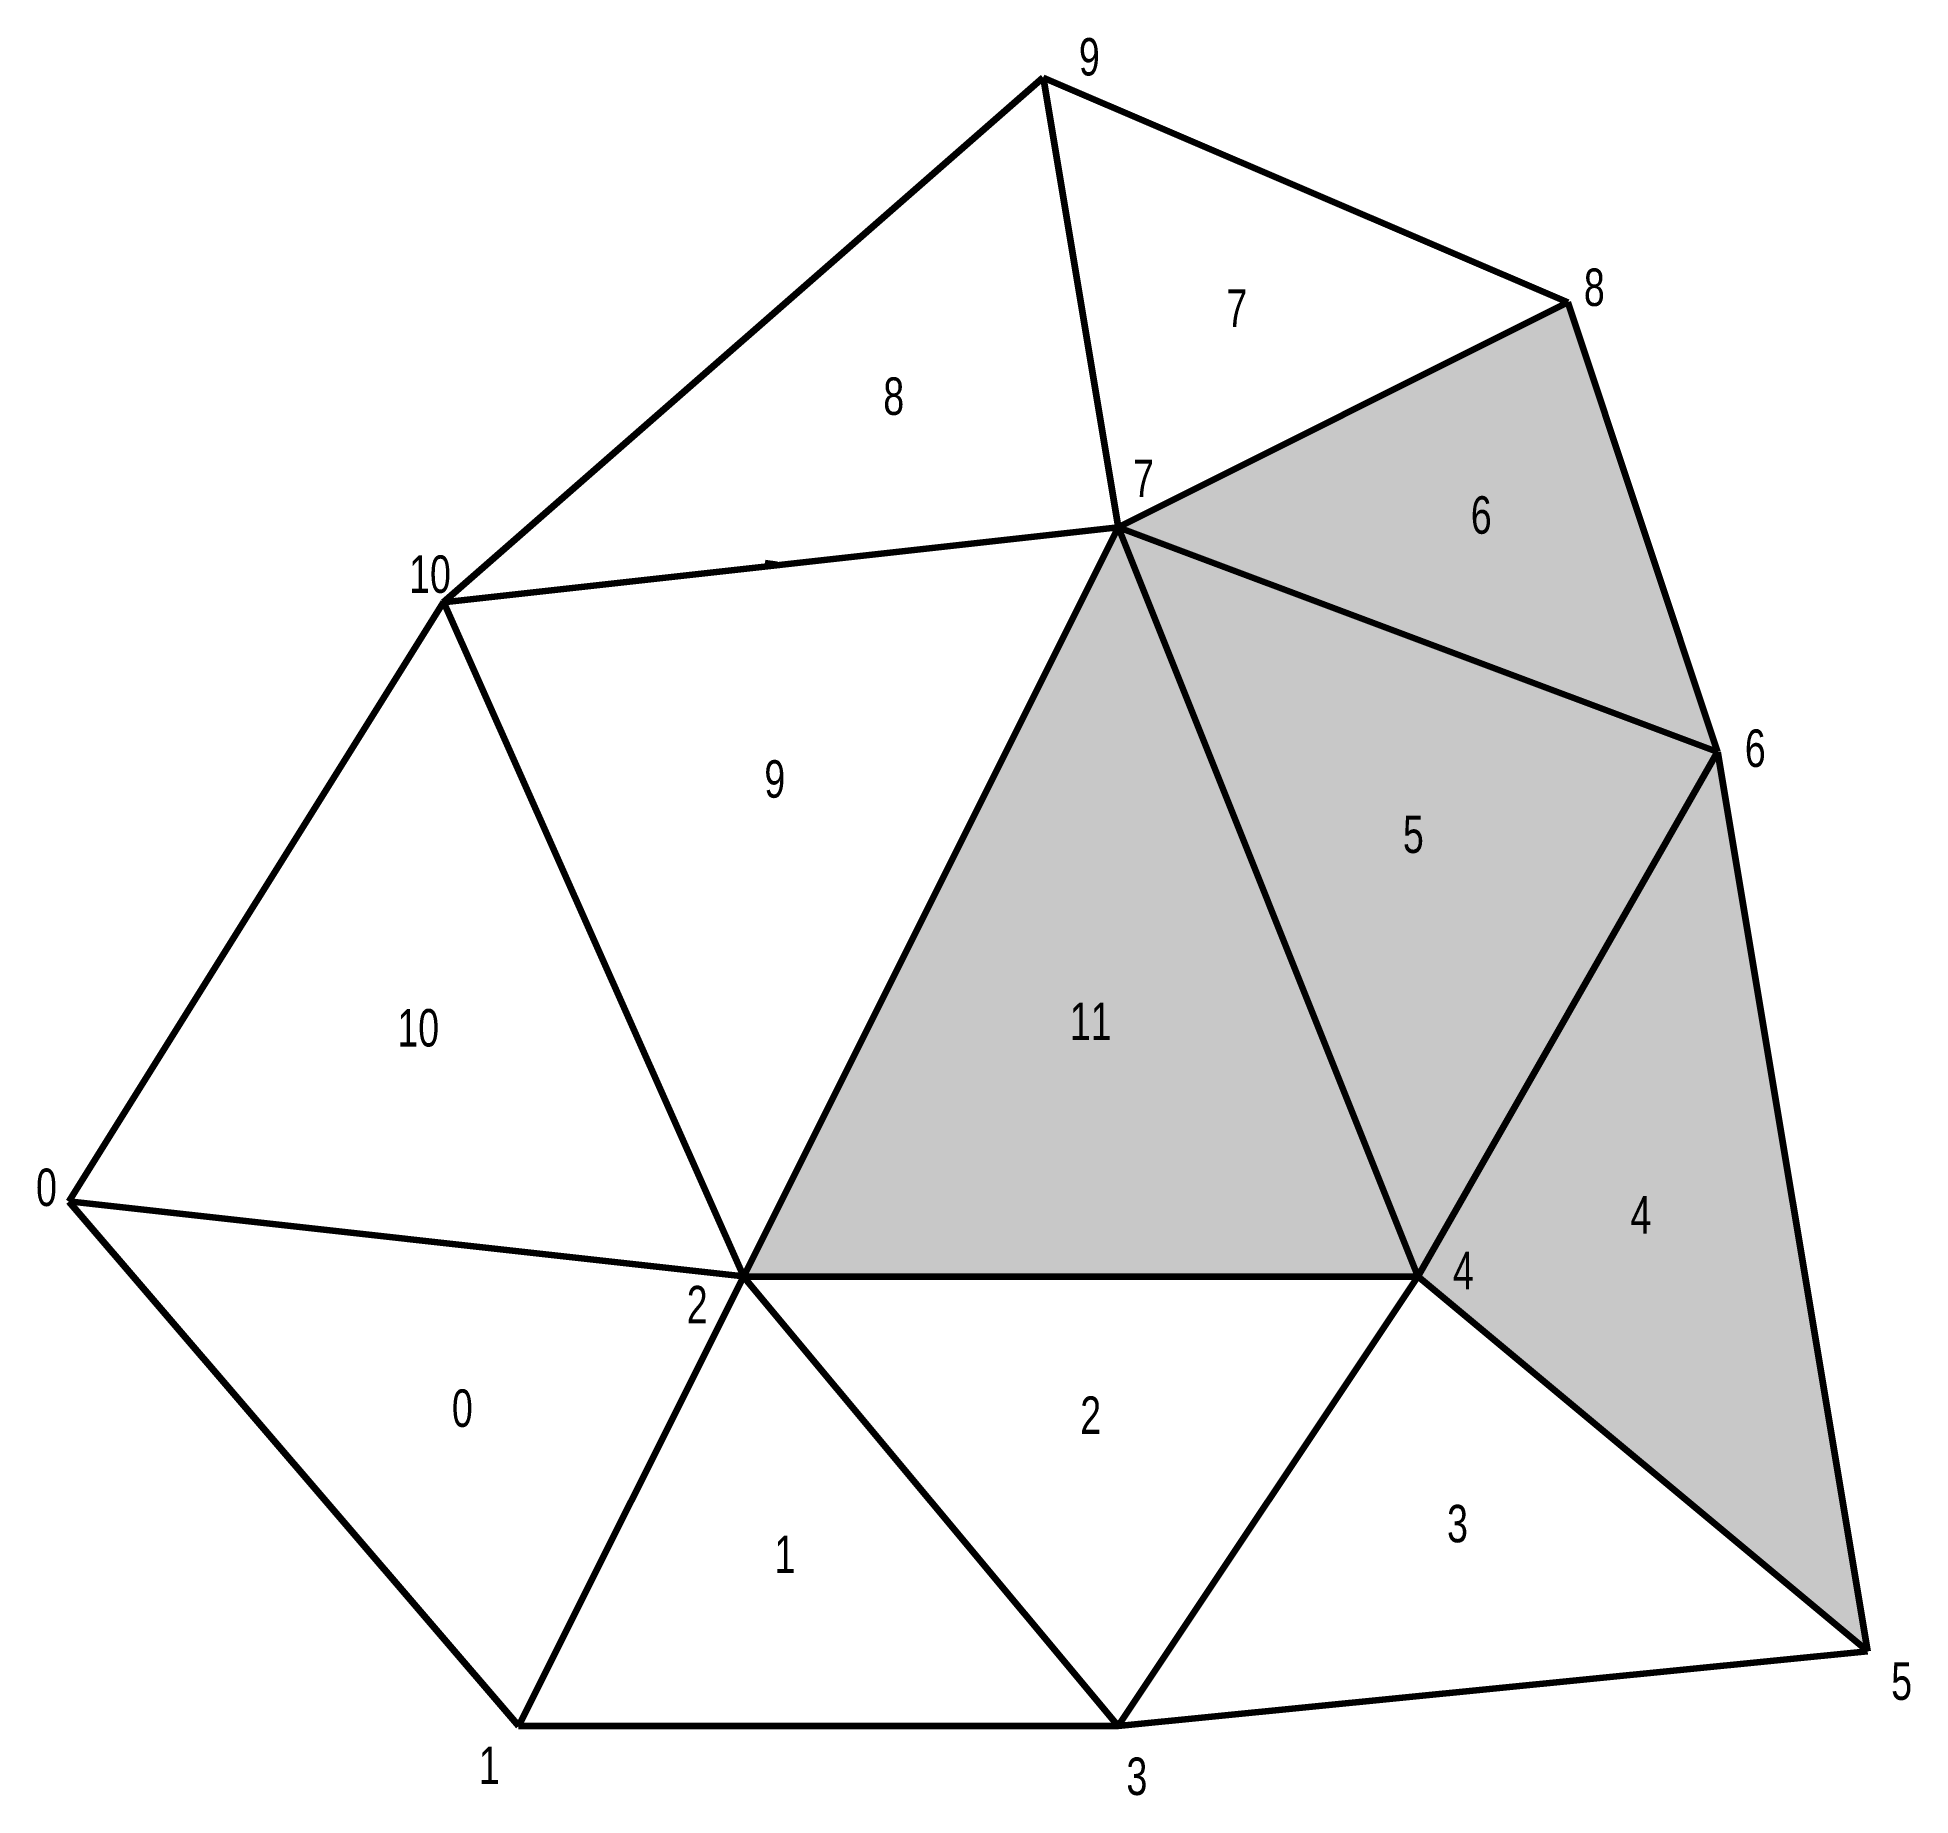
# Model space of a CAD drawing. Header units: millimetres. Extents: x -4 to 246, y -79 to 155.
import ezdxf

# ---------------------------------------------------------------- set-up
doc = ezdxf.new("R2010")
doc.units = ezdxf.units.MM
for name, color, linetype, lineweight, true_color in [('0-UGrid', 7, 'CONTINUOUS', 100, 0x000000), ('0-UGrid Mark Element', 2, 'CONTINUOUS', 0, 0xffff00), ('0-UGrid Mark Neighbors', 30, 'CONTINUOUS', 0, 0xff6633), ('0-UGrid Triangle Idx', 7, 'CONTINUOUS', 35, 0x000000), ('0-UGrid Vertex Idx', 7, 'CONTINUOUS', 35, 0x000000)]:
    doc.layers.add(name, color=color, linetype=linetype, lineweight=lineweight, true_color=true_color)
doc.styles.get("Standard").update_dxf_attribs({"font": 'txt', "width": 0.75})

msp = doc.modelspace()

# ---------------------------------------------------------------- hatches: boundary and pattern name
at = {"layer": '0-UGrid Mark Element'}
msp.add_hatch(color=256, dxfattribs=at).paths.add_polyline_path([(180, -10), (140, 90), (220, 60)])
at = {"layer": '0-UGrid Mark Neighbors'}
for points in [[(140, 90), (220, 60), (200, 120)], [(140, 90), (90, -10), (180, -10)], [(220, 60), (180, -10), (240, -60)]]:
    msp.add_hatch(color=256, dxfattribs=at).paths.add_polyline_path(points)

# ---------------------------------------------------------------- linework, layer by layer
at = {"layer": '0-UGrid'}
for p, q in [((50, 80), (130, 150)), ((130, 150), (200, 120)), ((130, 150), (140, 90)), ((140, 90), (200, 120)), ((200, 120), (220, 60)), ((50, 80), (140, 90)), ((140, 90), (90, -10)), ((140, 90), (220, 60)), ((140, 90), (180, -10)), ((94.52, 84.95), (92.92, 85.17)), ((0, 0), (50, 80)), ((50, 80), (90, -10)), ((220, 60), (180, -10)), ((220, 60), (240, -60)), ((90, -10), (0, 0)), ((0, 0), (60, -70)), ((90, -10), (60, -70)), ((90, -10), (180, -10)), ((140, -70), (90, -10)), ((180, -10), (140, -70)), ((240, -60), (180, -10)), ((140, -70), (240, -60)), ((60, -70), (140, -70))]:
    msp.add_line(p, q, dxfattribs=at)

# ---------------------------------------------------------------- texts
at = {"layer": '0-UGrid Triangle Idx', "lineweight": 15, "char_height": 5, "width": 100, "attachment_point": 5}
for s, insert in [('7', (155.83, 119.22)), ('8', (110.06, 107.44)), ('6', (188.46, 91.58)), ('9', (94.19, 56.35)), ('5', (179.4, 48.97)), ('10', (46.61, 23.14)), ('11', (136.34, 24.05)), ('4', (209.76, -1.78)), ('0', (52.5, -27.62)), ('2', (136.34, -28.52)), ('3', (185.29, -43.03)), ('1', (95.55, -47.11))]:
    msp.add_mtext(s, dxfattribs=dict(at, insert=insert))
at = {"layer": '0-UGrid Vertex Idx', "char_height": 5, "width": 100, "attachment_point": 1}
for s, insert in [('9', (134.77, 155.27)), ('8', (202.15, 124.51)), ('7', (142, 99)), ('10', (45.39, 86.22)), ('6', (223.63, 62.99)), ('0', (-4.39, 4.39)), ('4', (184.68, -6.71)), ('2', (82.44, -11.27)), ('5', (243.16, -61.52)), ('1', (54.69, -72.75)), ('3', (141.11, -74.22))]:
    msp.add_mtext(s, dxfattribs=dict(at, insert=insert))

doc.saveas('drawing.dxf')
